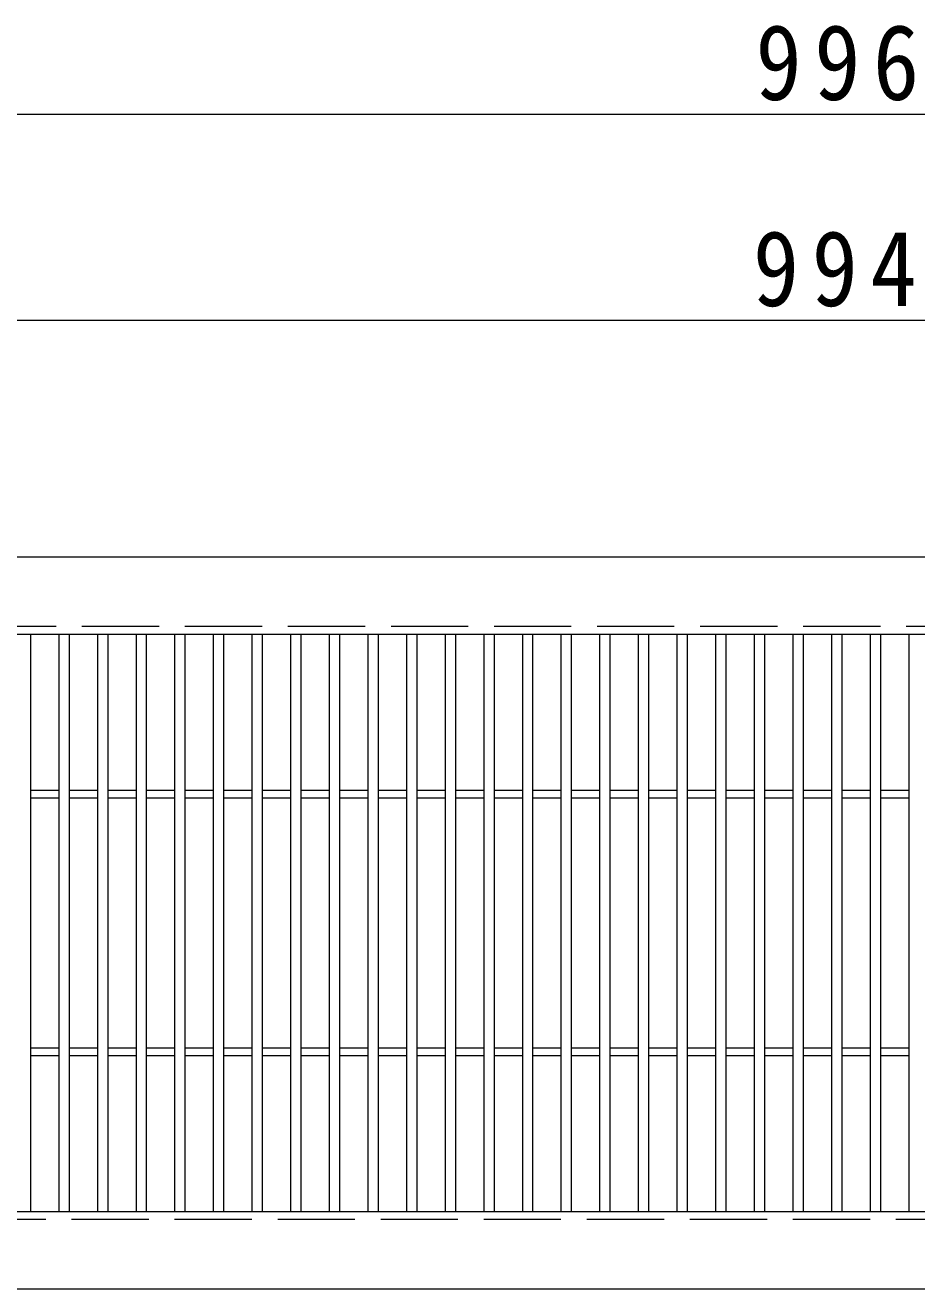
# Model space of a CAD drawing. Units: millimetres at full size, sheet at 1:10; details may follow other scales. Extents: x -1607 to 1854, y -1375 to 1187.
# Drawn here: x -1256 to -909.9, y 696.7 to 1187.1 of the extents above; entities that cross this region are included whole.
import ezdxf

# ---------------------------------------------------------------- set-up
doc = ezdxf.new("R2010")
doc.units = ezdxf.units.MM
doc.header["$LTSCALE"] = 10
doc.linetypes.add('DASHED3', pattern=[4, 3, -1])
for name, color, linetype, lineweight in [('C-1', 2, 'Continuous', 9), ('C-2', 3, 'Continuous', 9), ('C-4', 7, 'Continuous', 9)]:
    doc.layers.add(name, color=color, linetype=linetype, lineweight=lineweight)
doc.styles.add('ＭＳ ゴシック', font='')
doc.styles.get('ＭＳ ゴシック').set_extended_font_data('MS Gothic')

msp = doc.modelspace()

# ---------------------------------------------------------------- linework, layer by layer
at = {"layer": 'C-1'}
for p, q in [((-444.02, 980.69), (-1438.02, 980.69)), ((-444.02, 950.69), (-1438.02, 950.69)), ((-1438.02, 726.69), (-444.02, 726.69)), ((-1438.02, 696.69), (-444.02, 696.69))]:
    msp.add_line(p, q, dxfattribs=at)
at = {"layer": 'C-1', "linetype": 'DASHED3'}
for p, q in [((-444.02, 953.69), (-1438.02, 953.69)), ((-1438.02, 723.69), (-444.02, 723.69))]:
    msp.add_line(p, q, dxfattribs=at)
at = {"layer": 'C-2'}
for p, q in [((-1254.02, 950.69), (-1254.02, 726.69)), ((-1243.02, 950.69), (-1243.02, 726.69)), ((-1239.02, 950.69), (-1239.02, 726.69)), ((-1228.02, 950.69), (-1228.02, 726.69)), ((-1224.02, 950.69), (-1224.02, 726.69)), ((-1213.02, 950.69), (-1213.02, 726.69)), ((-1209.02, 950.69), (-1209.02, 726.69)), ((-1198.02, 950.69), (-1198.02, 726.69)), ((-1194.02, 950.69), (-1194.02, 726.69)), ((-1183.02, 950.69), (-1183.02, 726.69)), ((-1179.02, 950.69), (-1179.02, 726.69)), ((-1168.02, 950.69), (-1168.02, 726.69)), ((-1164.02, 950.69), (-1164.02, 726.69)), ((-1153.02, 950.69), (-1153.02, 726.69)), ((-1149.02, 950.69), (-1149.02, 726.69)), ((-1138.02, 950.69), (-1138.02, 726.69)), ((-1134.02, 950.69), (-1134.02, 726.69)), ((-1123.02, 950.69), (-1123.02, 726.69)), ((-1119.02, 950.69), (-1119.02, 726.69)), ((-1108.02, 950.69), (-1108.02, 726.69)), ((-1104.02, 950.69), (-1104.02, 726.69)), ((-1093.02, 950.69), (-1093.02, 726.69)), ((-1089.02, 950.69), (-1089.02, 726.69)), ((-1078.02, 950.69), (-1078.02, 726.69)), ((-1074.02, 950.69), (-1074.02, 726.69)), ((-1063.02, 950.69), (-1063.02, 726.69)), ((-1059.02, 950.69), (-1059.02, 726.69)), ((-1048.02, 950.69), (-1048.02, 726.69)), ((-1044.02, 950.69), (-1044.02, 726.69)), ((-1033.02, 950.69), (-1033.02, 726.69)), ((-1029.02, 950.69), (-1029.02, 726.69)), ((-1018.02, 950.69), (-1018.02, 726.69)), ((-1014.02, 950.69), (-1014.02, 726.69)), ((-1003.02, 950.69), (-1003.02, 726.69)), ((-999.02, 950.69), (-999.02, 726.69)), ((-988.02, 950.69), (-988.02, 726.69)), ((-984.02, 950.69), (-984.02, 726.69)), ((-973.02, 950.69), (-973.02, 726.69)), ((-969.02, 950.69), (-969.02, 726.69)), ((-958.02, 950.69), (-958.02, 726.69)), ((-954.02, 950.69), (-954.02, 726.69)), ((-943.02, 950.69), (-943.02, 726.69)), ((-939.02, 950.69), (-939.02, 726.69)), ((-928.02, 950.69), (-928.02, 726.69)), ((-924.02, 950.69), (-924.02, 726.69)), ((-913.02, 950.69), (-913.02, 726.69)), ((-1254.02, 890.19), (-1243.02, 890.19)), ((-1239.02, 890.19), (-1228.02, 890.19)), ((-1224.02, 890.19), (-1213.02, 890.19)), ((-1209.02, 890.19), (-1198.02, 890.19)), ((-1194.02, 890.19), (-1183.02, 890.19)), ((-1179.02, 890.19), (-1168.02, 890.19)), ((-1164.02, 890.19), (-1153.02, 890.19)), ((-1149.02, 890.19), (-1138.02, 890.19)), ((-1134.02, 890.19), (-1123.02, 890.19)), ((-1119.02, 890.19), (-1108.02, 890.19)), ((-1104.02, 890.19), (-1093.02, 890.19)), ((-1089.02, 890.19), (-1078.02, 890.19)), ((-1074.02, 890.19), (-1063.02, 890.19)), ((-1059.02, 890.19), (-1048.02, 890.19)), ((-1044.02, 890.19), (-1033.02, 890.19)), ((-1029.02, 890.19), (-1018.02, 890.19)), ((-1014.02, 890.19), (-1003.02, 890.19)), ((-999.02, 890.19), (-988.02, 890.19)), ((-984.02, 890.19), (-973.02, 890.19)), ((-969.02, 890.19), (-958.02, 890.19)), ((-954.02, 890.19), (-943.02, 890.19)), ((-939.02, 890.19), (-928.02, 890.19)), ((-924.02, 890.19), (-913.02, 890.19)), ((-1254.02, 887.19), (-1243.02, 887.19)), ((-1239.02, 887.19), (-1228.02, 887.19)), ((-1224.02, 887.19), (-1213.02, 887.19)), ((-1209.02, 887.19), (-1198.02, 887.19)), ((-1194.02, 887.19), (-1183.02, 887.19)), ((-1179.02, 887.19), (-1168.02, 887.19)), ((-1164.02, 887.19), (-1153.02, 887.19)), ((-1149.02, 887.19), (-1138.02, 887.19)), ((-1134.02, 887.19), (-1123.02, 887.19)), ((-1119.02, 887.19), (-1108.02, 887.19)), ((-1104.02, 887.19), (-1093.02, 887.19)), ((-1089.02, 887.19), (-1078.02, 887.19)), ((-1074.02, 887.19), (-1063.02, 887.19)), ((-1059.02, 887.19), (-1048.02, 887.19)), ((-1044.02, 887.19), (-1033.02, 887.19)), ((-1029.02, 887.19), (-1018.02, 887.19)), ((-1014.02, 887.19), (-1003.02, 887.19)), ((-999.02, 887.19), (-988.02, 887.19)), ((-984.02, 887.19), (-973.02, 887.19)), ((-969.02, 887.19), (-958.02, 887.19)), ((-954.02, 887.19), (-943.02, 887.19)), ((-939.02, 887.19), (-928.02, 887.19)), ((-924.02, 887.19), (-913.02, 887.19)), ((-1254.02, 790.19), (-1243.02, 790.19)), ((-1239.02, 790.19), (-1228.02, 790.19)), ((-1224.02, 790.19), (-1213.02, 790.19)), ((-1209.02, 790.19), (-1198.02, 790.19)), ((-1194.02, 790.19), (-1183.02, 790.19)), ((-1179.02, 790.19), (-1168.02, 790.19)), ((-1164.02, 790.19), (-1153.02, 790.19)), ((-1149.02, 790.19), (-1138.02, 790.19)), ((-1134.02, 790.19), (-1123.02, 790.19)), ((-1119.02, 790.19), (-1108.02, 790.19)), ((-1104.02, 790.19), (-1093.02, 790.19)), ((-1089.02, 790.19), (-1078.02, 790.19)), ((-1074.02, 790.19), (-1063.02, 790.19)), ((-1059.02, 790.19), (-1048.02, 790.19)), ((-1044.02, 790.19), (-1033.02, 790.19)), ((-1029.02, 790.19), (-1018.02, 790.19)), ((-1014.02, 790.19), (-1003.02, 790.19)), ((-999.02, 790.19), (-988.02, 790.19)), ((-984.02, 790.19), (-973.02, 790.19)), ((-969.02, 790.19), (-958.02, 790.19)), ((-954.02, 790.19), (-943.02, 790.19)), ((-939.02, 790.19), (-928.02, 790.19)), ((-924.02, 790.19), (-913.02, 790.19)), ((-1254.02, 787.19), (-1243.02, 787.19)), ((-1239.02, 787.19), (-1228.02, 787.19)), ((-1224.02, 787.19), (-1213.02, 787.19)), ((-1209.02, 787.19), (-1198.02, 787.19)), ((-1194.02, 787.19), (-1183.02, 787.19)), ((-1179.02, 787.19), (-1168.02, 787.19)), ((-1164.02, 787.19), (-1153.02, 787.19)), ((-1149.02, 787.19), (-1138.02, 787.19)), ((-1134.02, 787.19), (-1123.02, 787.19)), ((-1119.02, 787.19), (-1108.02, 787.19)), ((-1104.02, 787.19), (-1093.02, 787.19)), ((-1089.02, 787.19), (-1078.02, 787.19)), ((-1074.02, 787.19), (-1063.02, 787.19)), ((-1059.02, 787.19), (-1048.02, 787.19)), ((-1044.02, 787.19), (-1033.02, 787.19)), ((-1029.02, 787.19), (-1018.02, 787.19)), ((-1014.02, 787.19), (-1003.02, 787.19)), ((-999.02, 787.19), (-988.02, 787.19)), ((-984.02, 787.19), (-973.02, 787.19)), ((-969.02, 787.19), (-958.02, 787.19)), ((-954.02, 787.19), (-943.02, 787.19)), ((-939.02, 787.19), (-928.02, 787.19)), ((-924.02, 787.19), (-913.02, 787.19))]:
    msp.add_line(p, q, dxfattribs=at)
at = {"layer": 'C-4'}
for p, q in [((-1590.02, 1152.69), (-292.02, 1152.69)), ((-1590.02, 1072.69), (-292.02, 1072.69))]:
    msp.add_line(p, q, dxfattribs=at)

# ---------------------------------------------------------------- texts
at = {"layer": 'C-4', "color": 2, "char_height": 29.33, "attachment_point": 7, "style": 'ＭＳ ゴシック'}
for s, insert in [('\\T1.27;\\W0.9;996', (-972.52, 1157.69)), ('\\T1.27;\\W0.9;994', (-973.52, 1077.69))]:
    msp.add_mtext(s, dxfattribs=dict(at, insert=insert))

doc.saveas('drawing.dxf')
